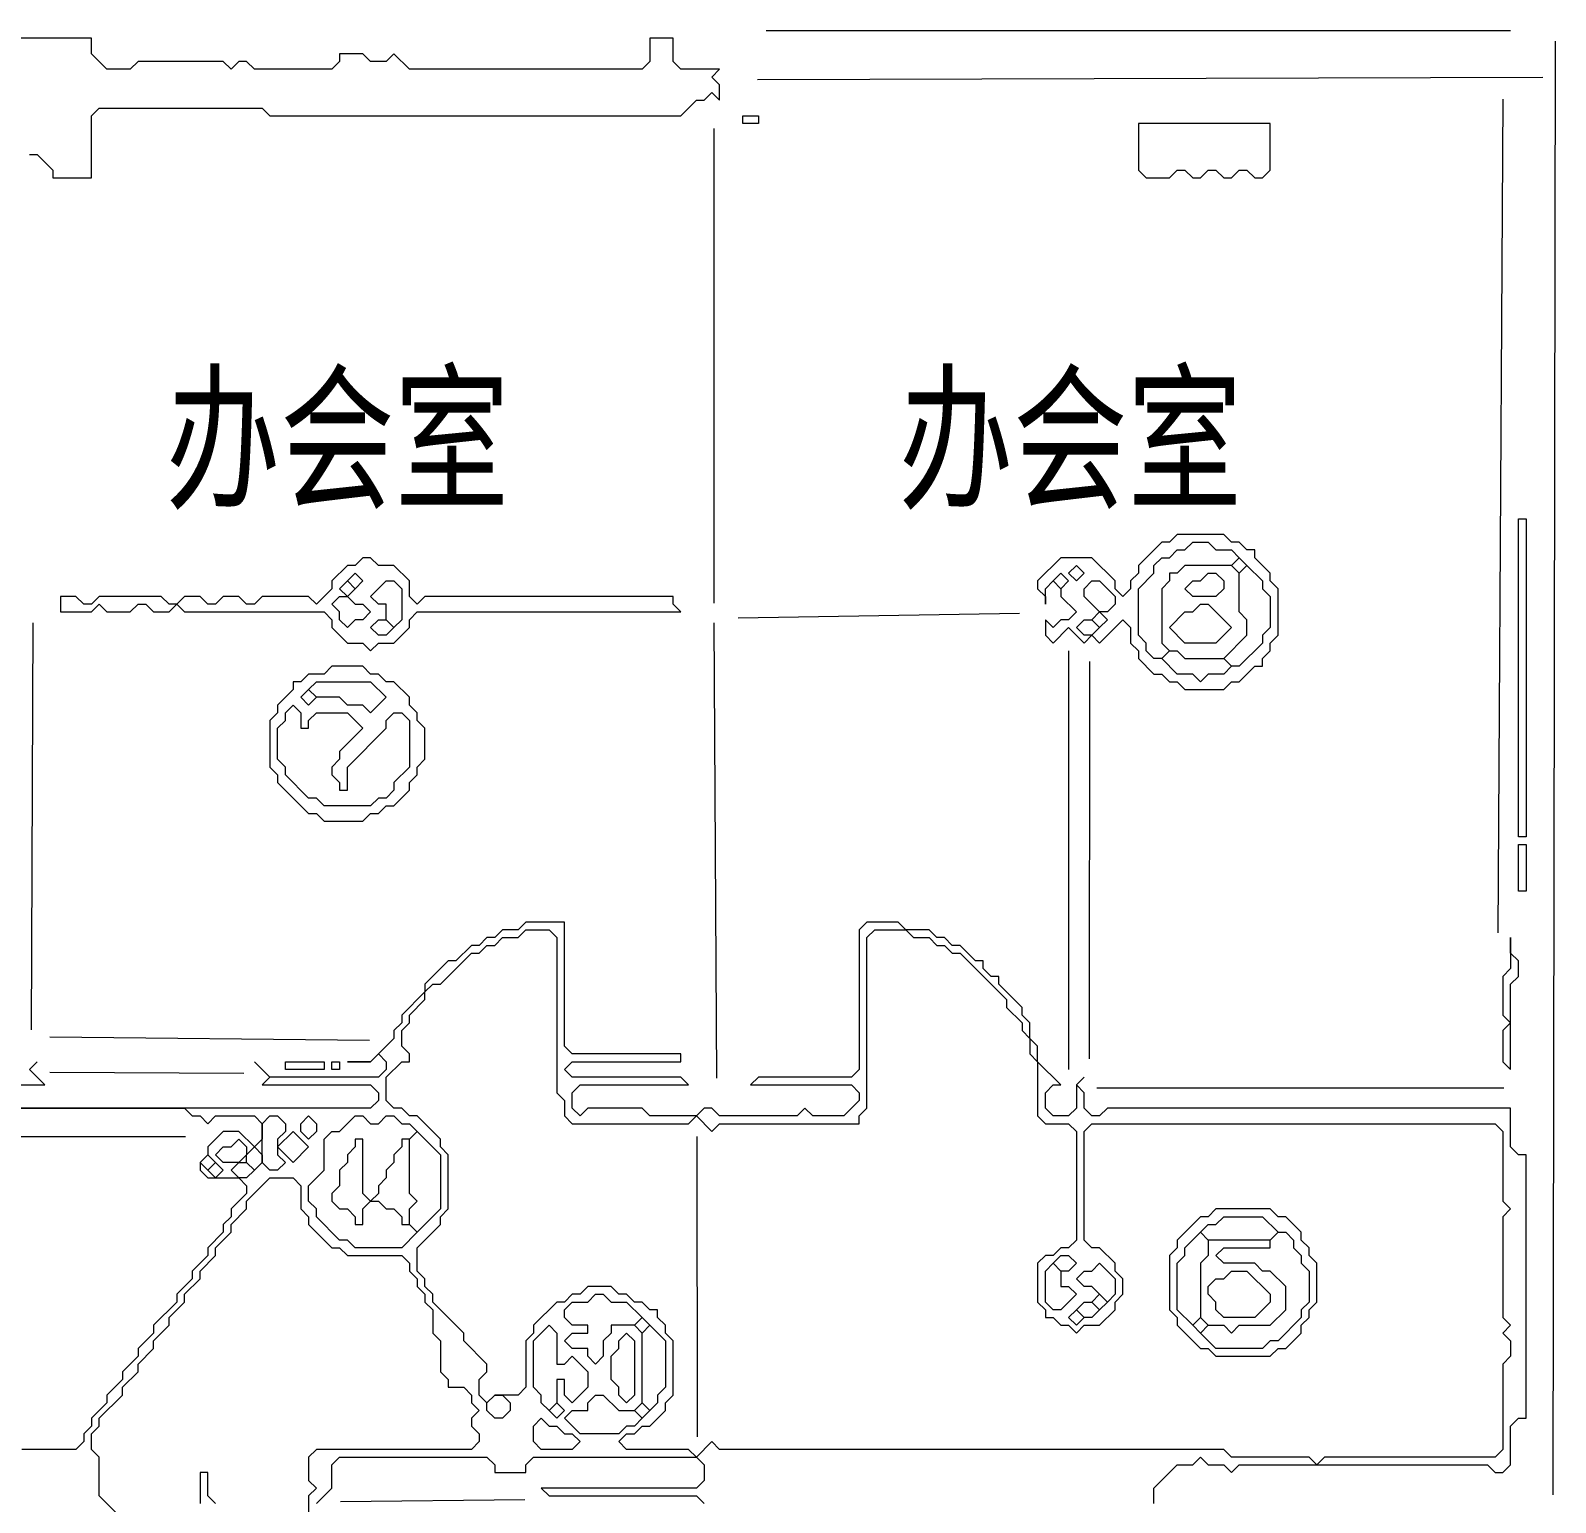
# Model space of a CAD drawing. Extents: x 10 to 1971, y 11 to 1392.
# Drawn here: x 1298.1 to 1494.8, y 844.1 to 1034 of the extents above; entities that cross this region are included whole.
import ezdxf

# ---------------------------------------------------------------- set-up
doc = ezdxf.new("R2010")
doc.units = 0
for name, color, linetype, lineweight in [('OCR_TEXT', 6, 'Continuous', 0), ('TRACE_CURVE', 6, 'Continuous', 0), ('TRACE_STRAIGHT', 5, 'Continuous', 0), ('TRACE_TEXT_SYMBOL', 6, 'Continuous', 0)]:
    doc.layers.add(name, color=color, linetype=linetype, lineweight=lineweight)
doc.styles.add('wqy-unicode', font='wqy-unicode.lff')

msp = doc.modelspace()

# ---------------------------------------------------------------- linework, layer by layer
at = {"layer": 'TRACE_CURVE', "color": 6}
for points in [[(1430, 898), (1431, 898), (1428, 901), (1428, 903), (1427, 904), (1427, 906), (1426, 907), (1426, 908), (1423, 911), (1423, 912), (1422, 912), (1421, 913), (1421, 914), (1420, 914), (1418, 916), (1417, 916), (1416, 917), (1415, 917), (1414, 918), (1411, 918), (1410, 919), (1406, 919), (1405, 918), (1405, 900), (1404, 899), (1392, 899), (1391, 898), (1404, 898), (1405, 897), (1405, 896), (1403, 894), (1399, 894), (1398, 895), (1397, 894), (1387, 894), (1386, 895), (1385, 895), (1384, 894), (1378, 894), (1377, 895), (1370, 895), (1369, 894), (1368, 895), (1368, 897), (1369, 898), (1383, 898), (1382, 899), (1368, 899), (1367, 900), (1368, 901), (1382, 901), (1382, 902), (1368, 902), (1367, 903), (1367, 919), (1362, 919), (1361, 918), (1359, 918), (1358, 917), (1357, 917), (1356, 916), (1355, 916), (1353, 914), (1352, 914)], [(1348, 877), (1351, 880), (1351, 881), (1352, 882), (1352, 889), (1351, 890), (1351, 891), (1348, 894), (1347, 894), (1346, 895), (1345, 895), (1344, 896), (1344, 899), (1346, 901), (1347, 901), (1347, 902), (1346, 903), (1346, 905), (1347, 906), (1347, 907), (1349, 909), (1349, 910), (1350, 911), (1351, 911), (1355, 915), (1356, 915), (1357, 916), (1358, 916), (1359, 917), (1361, 917)], [(1361, 917), (1362, 918), (1365, 918), (1366, 917), (1366, 897), (1367, 896), (1367, 894), (1368, 893), (1383, 893), (1384, 894), (1386, 892), (1387, 893), (1405, 893), (1405, 894), (1406, 895), (1406, 917), (1407, 918), (1411, 918), (1412, 917), (1414, 917), (1415, 916), (1416, 916), (1417, 915), (1418, 915), (1424, 909), (1424, 908), (1426, 906), (1426, 905), (1427, 904), (1427, 902), (1428, 901), (1428, 894), (1429, 893), (1432, 893), (1433, 892), (1433, 878), (1432, 877), (1431, 877), (1430, 876), (1429, 876), (1428, 875), (1428, 870), (1429, 869), (1429, 868), (1430, 868), (1431, 867), (1432, 867), (1433, 866), (1434, 867), (1436, 867), (1438, 869), (1438, 870), (1439, 871), (1439, 873), (1438, 874), (1438, 875), (1436, 877), (1435, 877), (1434, 878), (1434, 892), (1435, 893), (1487, 893), (1488, 892), (1488, 883)], [(1352, 914), (1349, 911), (1349, 910), (1346, 907), (1346, 906), (1345, 905), (1345, 904), (1342, 901), (1339, 901), (1342, 901), (1343, 902), (1344, 901), (1344, 900), (1343, 899), (1329, 899), (1327, 901), (1329, 899), (1328, 898), (1342, 898), (1343, 897), (1343, 896), (1342, 895), (1279, 895)], [(1279, 898), (1300, 898), (1298, 900), (1299, 901), (1298, 900)], [(1443, 844), (1443, 846), (1446, 849), (1448, 849), (1449, 850), (1450, 849), (1452, 849), (1453, 848), (1454, 849), (1486, 849), (1487, 848), (1488, 848), (1489, 849), (1489, 854), (1490, 855), (1491, 855), (1491, 889), (1490, 889), (1489, 890), (1489, 895), (1437, 895), (1436, 894), (1435, 894), (1434, 895), (1434, 897), (1433, 898), (1434, 899), (1433, 898), (1433, 895), (1432, 894), (1430, 894), (1429, 895), (1429, 897), (1430, 898)], [(1289, 895), (1318, 895), (1319, 894), (1320, 894), (1321, 893), (1322, 894), (1327, 894), (1328, 893), (1328, 891), (1327, 890), (1325, 892), (1323, 892), (1321, 890), (1321, 889), (1320, 888), (1320, 887), (1321, 886), (1325, 886), (1326, 885), (1326, 884), (1324, 882), (1324, 881), (1323, 880), (1323, 879), (1321, 877), (1321, 876), (1319, 874), (1319, 873), (1317, 871), (1317, 870), (1314, 867)], [(1307, 855), (1310, 858), (1310, 859), (1312, 861), (1312, 862), (1314, 864), (1314, 865), (1316, 867), (1316, 868), (1318, 870), (1318, 871), (1320, 873), (1320, 874), (1322, 876), (1322, 877), (1324, 879), (1324, 880), (1326, 882), (1326, 883), (1329, 886)], [(1329, 886), (1332, 886), (1333, 885), (1333, 882), (1334, 881), (1334, 880), (1337, 877), (1338, 877), (1339, 876), (1346, 876), (1347, 875), (1347, 874), (1348, 873), (1348, 872), (1349, 871), (1349, 870), (1350, 869), (1350, 866), (1351, 865), (1351, 861), (1352, 860), (1352, 859), (1354, 859), (1355, 858), (1355, 857), (1356, 856), (1355, 855), (1355, 854), (1356, 853), (1356, 852), (1355, 851), (1335, 851), (1334, 850), (1334, 847), (1335, 846), (1334, 845), (1334, 837)], [(1488, 883), (1489, 882), (1488, 881), (1488, 868), (1489, 867), (1488, 866), (1489, 865), (1489, 863), (1488, 862), (1488, 851), (1487, 850), (1465, 850), (1464, 849), (1463, 850), (1453, 850), (1452, 851), (1387, 851), (1386, 852), (1384, 850), (1383, 851), (1375, 851), (1374, 852), (1375, 853), (1376, 853), (1377, 854), (1378, 854), (1380, 856), (1380, 857), (1381, 858), (1381, 865), (1380, 866), (1380, 867), (1379, 868), (1379, 869), (1378, 869), (1377, 870), (1376, 870), (1375, 871), (1374, 871), (1373, 872), (1370, 872), (1369, 871), (1368, 871), (1367, 870), (1366, 870), (1363, 867), (1363, 866), (1362, 865), (1362, 859), (1361, 858), (1358, 858), (1357, 857), (1356, 858), (1356, 860), (1357, 861), (1357, 862), (1354, 865), (1354, 866), (1350, 870), (1350, 871), (1349, 872), (1349, 873), (1348, 874), (1348, 877)], [(1314, 867), (1314, 866), (1312, 864), (1312, 863), (1310, 861), (1310, 860), (1308, 858), (1308, 857), (1306, 855), (1306, 854), (1305, 853), (1305, 852), (1304, 851), (1297, 851)], [(1310, 842), (1307, 845), (1307, 850), (1306, 851), (1306, 853), (1307, 854), (1307, 855)], [(1337, 849), (1338, 850), (1357, 850), (1358, 849), (1358, 848), (1362, 848), (1362, 849), (1363, 850), (1384, 850), (1385, 849), (1385, 847), (1384, 846), (1364, 846), (1365, 845), (1384, 845), (1385, 844)], [(1322, 844), (1321, 845), (1321, 848), (1320, 848), (1320, 844)], [(1335, 844), (1337, 846), (1337, 849)]]:
    msp.add_lwpolyline(points, dxfattribs=at)
for points in [[(1328, 893), (1329, 894), (1330, 894), (1331, 893), (1331, 892), (1330, 891), (1330, 889), (1331, 888), (1330, 887), (1329, 887), (1328, 888)], [(1333, 893), (1334, 894), (1335, 893), (1335, 892), (1334, 891), (1333, 892)], [(1340, 894), (1341, 894), (1342, 893), (1343, 893), (1344, 894), (1345, 894), (1346, 893), (1347, 893), (1348, 892), (1347, 891), (1346, 891), (1346, 890), (1345, 889), (1345, 888), (1344, 887), (1344, 886), (1343, 885), (1343, 884), (1342, 883), (1341, 884), (1341, 891), (1340, 891), (1340, 890), (1339, 889), (1339, 888), (1338, 887), (1338, 885), (1337, 884), (1337, 883), (1338, 882), (1339, 882), (1340, 881), (1340, 880), (1341, 880), (1341, 882), (1342, 883), (1343, 883), (1344, 882), (1345, 882), (1346, 881), (1346, 880), (1347, 880), (1348, 879), (1346, 877), (1340, 877), (1339, 878), (1338, 878), (1335, 881), (1335, 882), (1334, 883), (1334, 885), (1336, 887), (1336, 891), (1337, 892), (1338, 892)], [(1324, 890), (1325, 891), (1326, 890), (1326, 889), (1325, 888), (1323, 888), (1322, 889), (1323, 890)], [(1332, 892), (1334, 890), (1332, 888), (1330, 890)], [(1347, 891), (1348, 892), (1351, 889), (1351, 882), (1348, 879), (1347, 880), (1347, 882), (1348, 883), (1347, 884)], [(1320, 888), (1321, 889), (1322, 888), (1321, 887)], [(1326, 889), (1327, 890), (1328, 889), (1328, 888), (1327, 887), (1326, 888)], [(1321, 887), (1322, 888), (1323, 887), (1322, 886)], [(1324, 887), (1325, 888), (1326, 888), (1327, 887), (1326, 886), (1325, 886)], [(1430, 875), (1431, 876), (1432, 876), (1433, 875), (1432, 874), (1431, 874)], [(1429, 874), (1430, 875), (1431, 874), (1431, 872), (1432, 872), (1433, 871), (1431, 869), (1430, 869), (1429, 870)], [(1435, 874), (1436, 875), (1438, 873), (1438, 871), (1437, 870), (1435, 872), (1434, 872), (1433, 873), (1434, 874)], [(1370, 870), (1371, 871), (1372, 871), (1373, 870), (1375, 870), (1377, 868), (1376, 867), (1373, 867), (1373, 866), (1372, 865), (1372, 863), (1371, 862), (1370, 863), (1370, 864), (1368, 864), (1367, 865), (1368, 866), (1370, 866), (1370, 867), (1368, 867), (1367, 868), (1367, 869), (1368, 870)], [(1433, 869), (1434, 870), (1435, 870), (1436, 869), (1435, 868), (1434, 868)], [(1435, 870), (1436, 871), (1437, 870), (1436, 869)], [(1376, 867), (1377, 868), (1378, 867), (1377, 866)], [(1432, 868), (1433, 869), (1434, 868), (1433, 867)], [(1365, 867), (1366, 866), (1366, 862), (1367, 862), (1368, 863), (1370, 861), (1370, 859), (1368, 857), (1367, 858), (1367, 860), (1366, 860), (1366, 857), (1365, 856), (1364, 857), (1364, 858), (1363, 859), (1363, 865)], [(1374, 865), (1375, 866), (1376, 865), (1376, 858), (1375, 857), (1374, 858), (1374, 859), (1373, 860), (1373, 863), (1374, 864)], [(1377, 866), (1378, 867), (1380, 865), (1380, 859), (1379, 858), (1379, 857), (1378, 856), (1377, 857)], [(1357, 857), (1358, 858), (1359, 858), (1360, 857), (1360, 856), (1359, 855), (1358, 855), (1357, 856)], [(1370, 857), (1371, 858), (1372, 858), (1374, 856), (1376, 856), (1377, 855), (1376, 854), (1375, 854), (1374, 853), (1369, 853), (1367, 855), (1368, 856), (1370, 856)], [(1365, 856), (1366, 857), (1367, 856), (1366, 855)], [(1376, 856), (1377, 857), (1378, 856), (1377, 855)], [(1363, 854), (1364, 855), (1365, 854), (1366, 854), (1367, 853), (1368, 853), (1369, 852), (1368, 851), (1364, 851), (1363, 852)]]:
    msp.add_lwpolyline(points, close=True, dxfattribs=at)
at = {"layer": 'TRACE_STRAIGHT', "color": 5}
for p, q in [((1393, 1034), (1489, 1034)), ((1494.5, 845.12), (1494.78, 1032.63)), ((1391.9, 1027.7), (1493.15, 1028)), ((1487.38, 917.61), (1488.04, 1025.13)), ((1386.3, 960.13), (1386.31, 1021.38)), ((1389.39, 958.25), (1425.65, 958.86)), ((1298.27, 905.11), (1298.5, 957.62)), ((1386.23, 957.62), (1386.58, 898.87)), ((1432, 954), (1432, 900)), ((1434.68, 901.37), (1434.72, 952.63)), ((1300.63, 904.22), (1341.87, 903.79)), ((1300.62, 899.64), (1325.63, 899.5)), ((1435.62, 897.62), (1488.12, 897.62)), ((1289.38, 891.35), (1318.12, 891.37)), ((1384.04, 891.37), (1384.12, 852.62)), ((1338.12, 844.29), (1361.88, 844.53))]:
    msp.add_line(p, q, dxfattribs=at)
at = {"layer": 'TRACE_TEXT_SYMBOL', "color": 6}
for points in [[(1386, 1028), (1387, 1029), (1382, 1029), (1381, 1030), (1381, 1033), (1378, 1033), (1378, 1030), (1377, 1029), (1347, 1029), (1345, 1031), (1344, 1030), (1342, 1030), (1341, 1031), (1338, 1031), (1338, 1030), (1337, 1029), (1327, 1029), (1326, 1030), (1325, 1030), (1324, 1029), (1323, 1030), (1312, 1030), (1311, 1029), (1308, 1029), (1306, 1031), (1306, 1033), (1289, 1033)], [(1298, 1018), (1299, 1018), (1301, 1016), (1301, 1015), (1306, 1015), (1306, 1023), (1307, 1024), (1328, 1024), (1329, 1023), (1382, 1023), (1384, 1025), (1385, 1025), (1386, 1026), (1387, 1025), (1387, 1027), (1386, 1028)]]:
    msp.add_lwpolyline(points, dxfattribs=at)
for points in [[(1390, 1023), (1392, 1023), (1392, 1022), (1390, 1022)], [(1441, 1022), (1441, 1016), (1442, 1015), (1445, 1015), (1446, 1016), (1447, 1016), (1448, 1015), (1449, 1015), (1450, 1016), (1451, 1016), (1452, 1015), (1453, 1015), (1454, 1016), (1455, 1016), (1456, 1015), (1457, 1015), (1458, 1016), (1458, 1022)], [(1490, 971), (1491, 971), (1491, 930), (1490, 930)], [(1446, 969), (1445, 968), (1444, 968), (1441, 965), (1441, 964), (1440, 963), (1440, 962), (1439, 961), (1438, 962), (1438, 963), (1435, 966), (1431, 966), (1428, 963), (1428, 962), (1429, 961), (1429, 960), (1429, 962), (1430, 963), (1431, 962), (1431, 961), (1433, 959), (1432, 958), (1431, 958), (1430, 957), (1429, 958), (1429, 956), (1430, 955), (1432, 957), (1434, 955), (1435, 956), (1436, 955), (1439, 958), (1440, 957), (1440, 955), (1441, 954), (1441, 953), (1443, 951), (1444, 951), (1445, 950), (1446, 950), (1447, 949), (1452, 949), (1453, 950), (1454, 950), (1456, 952), (1457, 952), (1457, 953), (1458, 954), (1458, 955), (1459, 956), (1459, 962), (1458, 963), (1458, 964), (1456, 966), (1456, 967), (1455, 967), (1454, 968), (1453, 968), (1452, 969)], [(1447, 967), (1448, 968), (1450, 968), (1451, 967), (1453, 967), (1454, 966), (1453, 965), (1447, 965), (1446, 964), (1445, 964), (1445, 963), (1444, 962), (1444, 955), (1445, 954), (1444, 953), (1443, 953), (1442, 954), (1442, 955), (1441, 956), (1441, 962), (1443, 964), (1443, 965), (1444, 966), (1445, 966), (1446, 967)], [(1341, 966), (1340, 965), (1339, 965), (1337, 963), (1337, 962), (1335, 960), (1334, 961), (1328, 961), (1327, 960), (1326, 960), (1325, 961), (1323, 961), (1322, 960), (1321, 960), (1320, 961), (1318, 961), (1317, 960), (1316, 960), (1315, 961), (1307, 961), (1306, 960), (1305, 960), (1304, 961), (1302, 961), (1302, 959), (1306, 959), (1307, 960), (1308, 959), (1311, 959), (1312, 960), (1313, 960), (1314, 959), (1316, 959), (1317, 960), (1318, 959), (1336, 959), (1337, 958), (1337, 957), (1339, 955), (1341, 955), (1342, 954), (1343, 955), (1345, 955), (1347, 957), (1347, 958), (1348, 959), (1382, 959), (1381, 960), (1381, 961), (1349, 961), (1348, 960), (1347, 961), (1347, 963), (1345, 965), (1343, 965), (1342, 966)], [(1453, 965), (1454, 966), (1455, 965), (1454, 964)], [(1339, 963), (1340, 964), (1341, 963), (1340, 962)], [(1430, 963), (1431, 964), (1432, 963), (1431, 962)], [(1432, 964), (1433, 965), (1434, 964), (1433, 963)], [(1449, 963), (1450, 964), (1451, 964), (1452, 963), (1452, 962), (1451, 961), (1448, 961), (1447, 962), (1448, 963)], [(1454, 964), (1455, 965), (1457, 963), (1457, 962), (1458, 961), (1458, 957), (1457, 956), (1457, 955), (1454, 952), (1453, 952), (1452, 953), (1455, 956), (1455, 958), (1454, 959)], [(1338, 962), (1339, 963), (1340, 962), (1339, 961)], [(1344, 963), (1345, 963), (1346, 962), (1346, 958), (1345, 957), (1344, 958), (1344, 960), (1343, 960), (1342, 961)], [(1434, 962), (1435, 963), (1436, 963), (1438, 961), (1438, 960), (1437, 959), (1436, 959), (1434, 961)], [(1337, 960), (1338, 961), (1339, 961), (1340, 960), (1341, 960), (1342, 959), (1341, 958), (1340, 958), (1339, 957), (1338, 958), (1338, 959)], [(1448, 959), (1449, 960), (1450, 960), (1453, 957), (1451, 955), (1447, 955), (1445, 957), (1447, 959)], [(1342, 957), (1343, 958), (1344, 958), (1345, 957), (1344, 956), (1343, 956)], [(1433, 957), (1434, 958), (1435, 958), (1436, 957), (1435, 956), (1434, 956)], [(1435, 958), (1436, 959), (1437, 958), (1436, 957)], [(1444, 953), (1445, 954), (1446, 954), (1447, 953), (1452, 953), (1453, 952), (1452, 951), (1450, 951), (1449, 950), (1448, 951), (1446, 951)], [(1337, 952), (1336, 951), (1334, 951), (1333, 950), (1332, 950), (1332, 949), (1330, 947), (1330, 946), (1329, 945), (1329, 939), (1330, 938), (1330, 937), (1334, 933), (1335, 933), (1336, 932), (1341, 932), (1342, 933), (1343, 933), (1344, 934), (1345, 934), (1347, 936), (1347, 937), (1348, 938), (1348, 939), (1349, 940), (1349, 944), (1348, 945), (1348, 946), (1347, 947), (1347, 948), (1345, 950), (1344, 950), (1343, 951), (1342, 951), (1341, 952)], [(1334, 949), (1335, 950), (1342, 950), (1344, 948), (1342, 946), (1341, 947), (1339, 947), (1338, 948), (1335, 948)], [(1333, 948), (1334, 949), (1335, 948), (1334, 947)], [(1331, 946), (1332, 947), (1333, 946), (1333, 944), (1334, 944), (1334, 945), (1335, 946), (1339, 946), (1341, 944), (1338, 941), (1338, 940), (1337, 939), (1337, 938), (1338, 937), (1338, 936), (1339, 936), (1339, 939), (1344, 944), (1344, 945), (1345, 946), (1346, 946), (1347, 945), (1347, 939), (1345, 937), (1345, 936), (1344, 935), (1343, 935), (1342, 934), (1336, 934), (1335, 935), (1334, 935), (1331, 938), (1331, 939), (1330, 940), (1330, 944), (1331, 945)], [(1490, 929), (1491, 929), (1491, 923), (1490, 923)], [(1489, 917), (1489, 913), (1488, 912), (1488, 907), (1489, 906), (1488, 905), (1488, 901), (1489, 900), (1489, 911), (1490, 912), (1490, 914), (1489, 915)], [(1331, 901), (1336, 901), (1336, 900), (1331, 900)], [(1337, 901), (1338, 901), (1338, 900), (1337, 900)], [(1451, 882), (1450, 881), (1449, 881), (1446, 878), (1446, 877), (1445, 876), (1445, 869), (1446, 868), (1446, 867), (1449, 864), (1450, 864), (1451, 863), (1458, 863), (1459, 864), (1460, 864), (1462, 866), (1462, 867), (1463, 868), (1463, 869), (1464, 870), (1464, 875), (1463, 876), (1463, 877), (1462, 878), (1462, 879), (1460, 881), (1459, 881), (1458, 882)], [(1451, 880), (1452, 881), (1457, 881), (1459, 879), (1458, 878), (1450, 878), (1449, 879), (1450, 880)], [(1449, 879), (1450, 878), (1450, 876), (1449, 875), (1449, 868), (1448, 867), (1446, 869), (1446, 875), (1447, 876), (1447, 877)], [(1458, 878), (1459, 879), (1460, 879), (1461, 878), (1461, 877), (1462, 876), (1462, 875), (1463, 874), (1463, 870), (1462, 869), (1462, 868), (1459, 865), (1458, 865), (1457, 864), (1451, 864), (1449, 866), (1450, 867), (1452, 867), (1453, 866), (1454, 867), (1458, 867), (1460, 869), (1460, 872), (1458, 874), (1457, 874), (1456, 875), (1452, 875), (1451, 876), (1452, 877), (1458, 877)], [(1452, 873), (1453, 874), (1455, 874), (1458, 871), (1458, 870), (1456, 868), (1452, 868), (1451, 869), (1451, 870), (1450, 871), (1450, 872), (1451, 873)], [(1448, 867), (1449, 868), (1450, 867), (1449, 866)]]:
    msp.add_lwpolyline(points, close=True, dxfattribs=at)

# ---------------------------------------------------------------- texts
at = {"layer": 'OCR_TEXT', "color": 6, "style": 'wqy-unicode', "width": 0.72}
for p in [(1315.58, 973.89), (1410.08, 973.89)]:
    msp.add_text('办会室', height=15.026, dxfattribs=at).set_placement(p)

doc.saveas('drawing.dxf')
